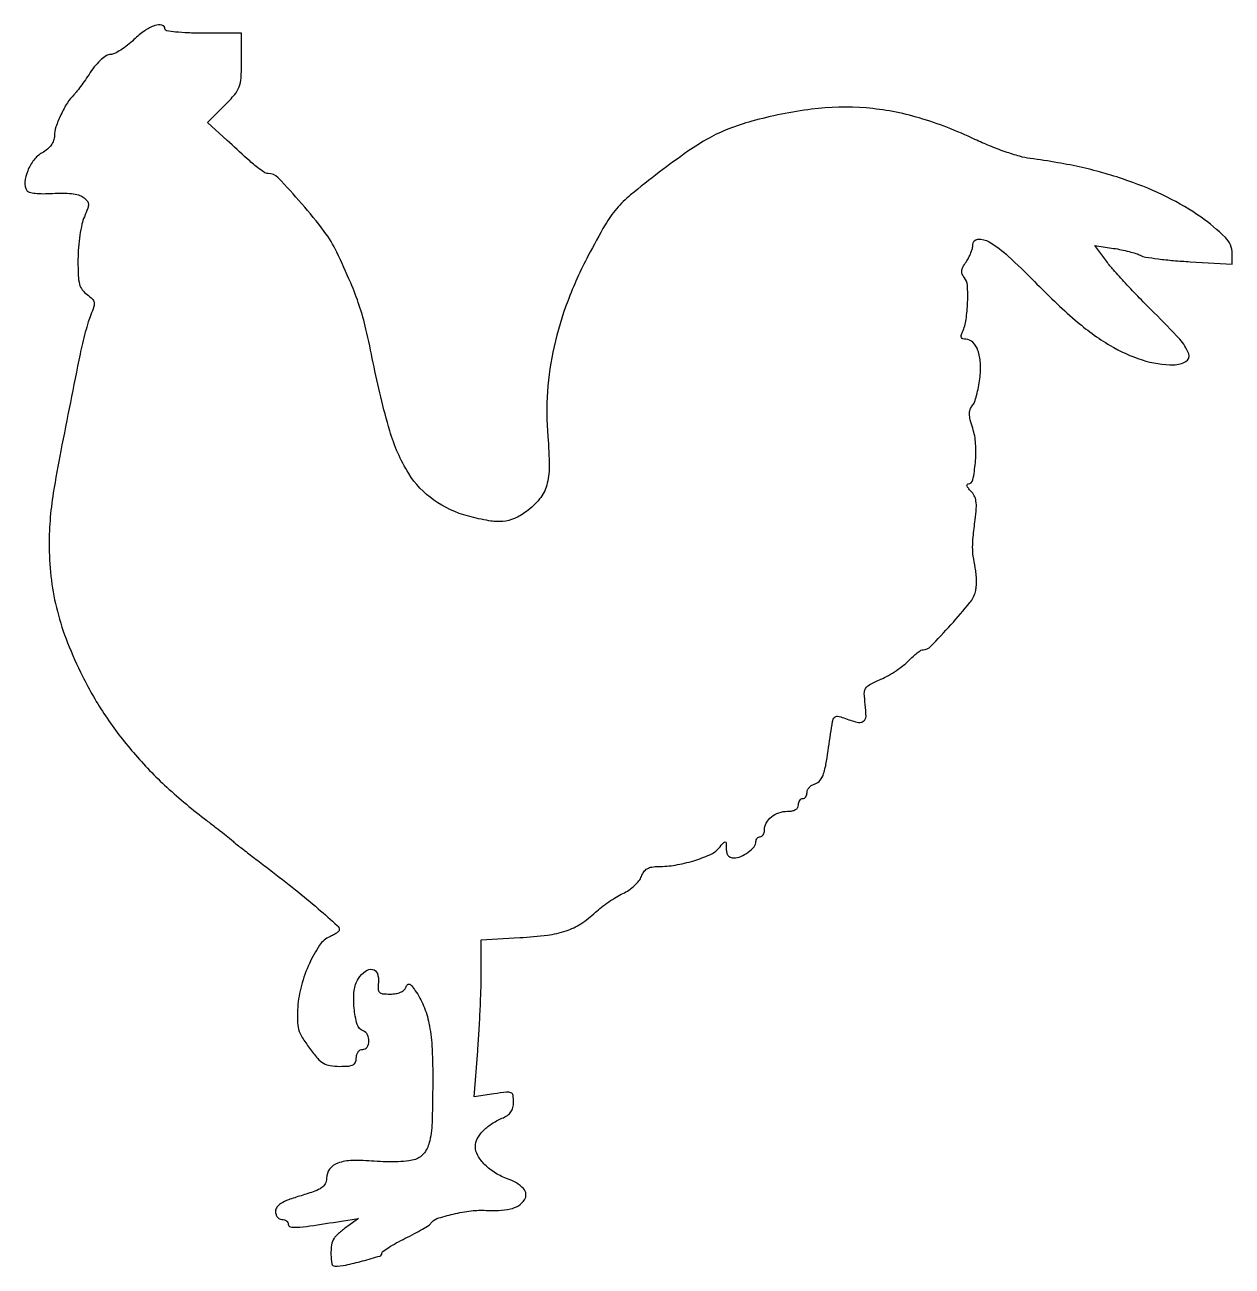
# Model space of a CAD drawing. Extents: x 0 to 284, y 0 to 292.
import ezdxf

# ---------------------------------------------------------------- set-up
doc = ezdxf.new("R2010")
doc.units = 0

msp = doc.modelspace()

# ---------------------------------------------------------------- linework, layer by layer
msp.add_lwpolyline([(25.702967, 288.5, -0.02421), (24.182795, 287.160316, -0.027172), (22.595649, 286.028125, -0.027944), (21.155985, 285.22392, -0.113877), (20.185567, 285, 0.139366), (19.224025, 284.726678, 0.044098), (18.017485, 283.82453, 0.037674), (16.716052, 282.469726, 0.025486), (15.438214, 280.75, -0.005683), (14.276122, 279.049344, -0.006538), (13.127764, 277.453936, -0.005927), (12.121835, 276.127438, -0.03724), (11.552213, 275.497443, 0.06438), (10.047265, 273.640119, 0.027794), (8.526439, 270.835096, 0.027305), (7.347367, 267.939121, 0.082525), (6.993677, 265.845708, -0.08342), (6.802848, 264.728323, -0.073238), (6.25376, 263.678292, -0.063861), (5.346347, 262.715089, -0.042641), (4.096282, 261.855397, 0.100444), (2.16982, 260.17453, 0.067004), (0.711796, 257.6242, 0.070767), (0.049803, 254.967935, 0.16562), (0.501378, 252.997771, 0.201143), (1.066066, 252.594436, 0.028528), (2.503496, 252.353304, 0.027678), (4.379753, 252.252221, 0.017329), (6.577994, 252.331772, -0.019131), (8.967589, 252.409629, -0.029531), (11.029383, 252.275978, -0.03459), (12.677616, 251.953982, -0.092586), (13.752257, 251.439203, -0.053891), (14.672508, 250.600535, -0.167447), (14.988945, 249.835624, -0.104573), (14.836764, 248.814548, -0.01472), (14.031115, 246.830803, 0.049623), (13.463265, 245.09431, 0.017235), (12.984869, 242.500939, 0.016926), (12.651251, 239.589797, 0.018901), (12.531378, 236.768139, 0.010289), (12.591511, 232.990186, 0.054853), (12.891492, 230.951373, 0.09801), (13.539057, 229.614496, 0.078574), (14.692197, 228.501921, -0.036855), (15.905479, 227.512032, -0.159905), (16.341421, 226.705721, -0.124259), (16.27092, 225.681555, -0.018677), (15.552572, 223.733783, 0.022519), (14.958181, 222.083171, 0.008114), (14.257872, 219.687424, 0.008029), (13.574451, 217.034244, 0.009445), (13.015301, 214.5, 0.000974), (8.491934, 191.75598, 0.009006), (6.730286, 181.870769, 0.020308), (5.961676, 175.372788, 0.021942), (5.749698, 169, 0.029034), (6.276769, 161.337443, 0.031805), (7.686082, 154.021948, 0.030263), (10.087071, 146.638824, 0.022158), (13.595537, 138.766112, 0.031087), (19.01476, 129.424978, 0.030735), (25.569267, 120.790375, 0.02928), (33.442032, 112.659831, 0.023322), (42.811913, 104.826371, -0.001864), (45.027537, 103.130063, -0.002679), (46.975999, 101.610014, -0.001425), (48.614369, 100.310101, -0.042063), (49, 99.945305, 0.044467), (49.404087, 99.566707, 0.000817), (51.715805, 97.763904, 0.00201), (54.424693, 95.67588, 0.001341), (57.543165, 93.305288, -0.006824), (63.701425, 88.516458, -0.00961), (69.049479, 84.068094, -0.004299), (73.529508, 80.125845, -0.21329), (74, 79.073084, -0.213209), (73.870494, 78.783184, -0.029147), (73.339062, 78.360193, -0.029302), (72.611802, 77.908886, -0.020846), (71.75, 77.487128, 0.143225), (69.360592, 75.482906, 0.040012), (66.960745, 71.175868, 0.039552), (65.075387, 65.99974, 0.050559), (64.221208, 61, 0.019664), (64.128202, 57.777798, 0.067116), (64.429636, 55.706257, 0.068938), (65.26433, 53.817836, 0.021519), (67.009329, 51.25, 0.018935), (68.906807, 48.892838, 0.078751), (70.30068, 47.723599, 0.097591), (71.831443, 47.171344, 0.037936), (74.08651, 47, 0.018127), (76.180675, 47.075946, 0.100322), (77.260814, 47.377763, 0.183192), (77.807454, 47.98129, 0.093676), (78, 49, -0.072314), (78.111864, 49.769411, -0.08892), (78.4375, 50.416667, -0.10214), (78.924246, 50.846791, -0.130775), (79.5, 51, 0.246924), (80.523916, 51.538492, 0.144337), (80.965183, 52.889148, 0.124947), (80.625844, 54.410022, 0.186172), (79.62547, 55.313479, -0.235682), (78.199949, 56.870078, -0.046723), (77.483194, 60.696396, -0.047842), (77.49891, 64.818503, -0.120736), (78.49185, 67.627905, -0.083631), (80.14504, 69.413499, -0.214713), (81.818786, 69.812472, -0.269285), (82.955161, 68.825626, -0.112168), (83.178434, 66.731445, 0.033244), (83.099513, 65.176916, 0.197177), (83.41373, 64.44416, 0.171664), (84.182565, 64.085652, 0.024083), (85.959819, 64, 0.0402), (87.267751, 64.105329, 0.058882), (88.376796, 64.422253, 0.071997), (89.199248, 64.914941, 0.130972), (89.655668, 65.545068, -0.07088), (90.035957, 66.228249, -0.322349), (90.446498, 66.3542, -0.142534), (90.973295, 65.986679, -0.015546), (91.874283, 64.795068, -0.056335), (93.837033, 61.234158, -0.048009), (95.085669, 57.128892, -0.035727), (95.765131, 51.845265, -0.014027), (95.973938, 44.5, -0.006755), (95.841551, 34.427129, -0.045241), (95.257219, 29.458768, -0.106007), (94.027684, 26.695991, -0.152523), (91.89239, 25.112332, -0.057058), (90.343725, 24.763685, -0.015911), (87.861463, 24.575611, -0.015838), (85.019246, 24.541137, -0.016025), (82.191714, 24.687147, 0.025931), (77.042169, 24.850906, 0.081635), (73.654067, 24.223978, 0.144381), (71.728902, 22.812464, 0.164295), (71, 20.654069, -0.115395), (70.706561, 19.399538, -0.129438), (69.893368, 18.466718, -0.064705), (68.252589, 17.639173, -0.011715), (65, 16.581222, 0.013387), (62.028156, 15.603592, 0.051721), (60.280313, 14.763734, 0.094921), (59.33422, 13.898892, 0.161626), (59, 12.891969, 0.077771), (59.113105, 12.169203, 0.090216), (59.440625, 11.555766, 0.10078), (59.927938, 11.14567, 0.125321), (60.5, 11, -0.074122), (61.073143, 10.914565, -0.088278), (61.559375, 10.666322, -0.100629), (61.884419, 10.297261, -0.131115), (62, 9.864076, 0.353057), (62.485808, 9.261834, 0.067983), (63.986783, 9.145342, 0.02211), (67.037296, 9.459167, 0.00207), (74.5, 10.59368), (78.5, 11.218735), (76, 9.417332, 0.012416), (74.989028, 8.650023, 0.012459), (74.018561, 7.834314, 0.012362), (73.208473, 7.081738, 0.047656), (72.765313, 6.557964, 0.117251), (72.169448, 5.037698, 0.042121), (72.038634, 2.700772, 0.040327), (72.272603, 0.560467, 0.359741), (72.950779, 0, 0.052378), (75.510926, 0.268928, 0.014147), (79.48166, 1.230594, 0.00637), (83.540504, 2.391785, 0.331226), (84, 3.009315, -0.242242), (84.229619, 3.45545, -0.012337), (85.621313, 4.398333, -0.017421), (87.404313, 5.457347, -0.011527), (89.519365, 6.553276, 0.007998), (91.671619, 7.649281, 0.010938), (93.571006, 8.708928, 0.007927), (95.113238, 9.647298, 0.114182), (95.561587, 10.09965, -0.177941), (96.949374, 11.187939, -0.02087), (100.801875, 12.258703, -0.025946), (105.018262, 13.015003, -0.047618), (108.50298, 13.121114, 0.063811), (114.281004, 13.484022, 0.193926), (117.525458, 15.578619, 0.362681), (117.309094, 18.229984, 0.116498), (113.706537, 20.496479, -0.054052), (110.73773, 21.885494, -0.059885), (108.246519, 23.839935, -0.067863), (106.564565, 26.050548, -0.129439), (106, 28.194823, -0.123118), (106.437972, 29.946528, -0.067535), (107.739452, 31.750906, -0.057443), (109.737908, 33.421575, -0.043848), (112.25, 34.774099, 0.046064), (113.537384, 35.474597, 0.089289), (114.376845, 36.286139, 0.096129), (114.84317, 37.296176, 0.060289), (115, 38.592105, 0.042497), (114.866268, 40.162694, 0.257115), (114.374539, 40.779284, 0.127877), (113.337381, 40.925319, 0.00859), (110.34454, 40.528958), (105.689079, 39.830829), (106.544804, 50.665414, 0.00479), (106.871101, 55.37057, 0.003597), (107.143294, 60.553904, 0.003636), (107.328859, 65.434894, 0.008338), (107.380562, 69.113833), (107.360595, 76.727665), (116.430297, 77.269948, 0.016656), (122.959719, 77.879129, 0.04913), (127.349482, 78.881615, 0.063113), (130.818385, 80.551975, 0.044165), (134.241857, 83.225928, -0.022988), (135.636168, 84.41325, -0.014367), (137.368584, 85.678217, -0.014413), (139.151194, 86.82872, -0.025317), (140.695919, 87.659994, 0.039881), (142.089724, 88.463198, 0.034703), (143.408825, 89.512313, 0.03627), (144.470517, 90.636028, 0.080472), (145.058305, 91.653354, -0.062764), (145.652671, 92.771216, -0.106236), (146.428943, 93.487272, -0.09337), (147.50551, 93.876825, -0.040269), (149.032429, 94, 0.042628), (153.02309, 94.340849, 0.031156), (157.353331, 95.367093, 0.030753), (161.156365, 96.783302, 0.10804), (163.25, 98.320125, -0.004964), (164.448432, 99.653187, -0.235148), (164.777391, 99.77953, -0.375994), (164.97374, 99.571412, -0.009256), (165, 98.15301, 0.060696), (165.11228, 97.231473, 0.112298), (165.449511, 96.561199, 0.12959), (166.003887, 96.162698, 0.096215), (166.75, 96.031803, 0.095608), (168.419486, 96.385563, 0.057721), (170.185485, 97.384454, 0.059798), (171.563044, 98.666565, 0.177277), (172, 99.860243, -0.086463), (172.075826, 100.295455, -0.094072), (172.29375, 100.665196, -0.100251), (172.618535, 100.912501, -0.113217), (173, 101, 0.154765), (173.381386, 101.120948, 0.09778), (173.70625, 101.461607, 0.080164), (173.925485, 101.97055, 0.061768), (174, 102.571429, -0.126451), (174.4254, 104.226609, -0.096137), (175.62919, 105.670924, -0.087855), (177.397639, 106.657882, -0.083638), (179.428571, 107, 0.044719), (180.51151, 107.097051, 0.087552), (181.321429, 107.395833, 0.12005), (181.818697, 107.875162, 0.142149), (182, 108.5, -0.064853), (182.074694, 109.073457, -0.082425), (182.29375, 109.559375, -0.098894), (182.618646, 109.884432, -0.148195), (183, 110, 0.141874), (183.38134, 110.110427, 0.099744), (183.70625, 110.42083, 0.084602), (183.925123, 110.885024, 0.068054), (184, 111.432612, -0.117485), (184.141196, 112.02523, -0.070679), (184.556687, 112.62108, -0.064477), (185.170572, 113.12979, -0.064056), (185.895105, 113.466708, 0.150539), (187.100625, 114.302407, 0.091053), (187.91597, 115.852646, 0.036423), (188.596975, 118.764151, 0.00455), (189.553433, 125.185743, -0.009242), (190.018449, 128.118708, -0.13011), (190.463167, 129.07702, -0.269816), (191.19359, 129.344028, -0.04671), (192.669008, 128.935743, 0.025678), (195.775792, 127.933782, 0.207858), (197.222703, 128.15135, 0.254066), (197.877163, 129.310288, 0.037466), (197.714376, 132.092816, -0.021468), (197.479987, 134.678471, -0.150441), (197.790987, 135.890533, -0.135658), (198.743491, 136.780225, -0.016295), (201.359667, 138.040949, 0.02497), (203.141012, 138.937761, 0.018255), (205.02608, 140.100877, 0.01853), (206.734878, 141.337386, 0.038307), (207.951273, 142.448133, -0.018736), (208.940657, 143.425207, -0.0235), (209.930993, 144.250389, -0.022661), (210.805333, 144.851609, -0.140172), (211.324247, 145, 0.203677), (213.075584, 145.744291, 0.008313), (217.854194, 150.86909, 0.01146), (222.324141, 156.059972, 0.110974), (223.624172, 158.638717, 0.04326), (223.808247, 159.783438, 0.020616), (223.855627, 161.275381, 0.02026), (223.776907, 162.848651, 0.027095), (223.570859, 164.2628, -0.014947), (223.102741, 167.006787, -0.034616), (222.956935, 169.090052, -0.02654), (223.08233, 171.481004, -0.005827), (223.563282, 175.568757, 0.015865), (223.821542, 178.221622, 0.054054), (223.747577, 179.953442, 0.081205), (223.336735, 181.22402, 0.077808), (222.538386, 182.318757, -0.028457), (221.961458, 182.965379, -0.073084), (221.647741, 183.506135, -0.186069), (221.643729, 183.844621, -0.313372), (221.867299, 184, 0.355351), (223.009546, 184.929123, 0.030057), (223.597436, 188.956106, 0.035381), (223.661251, 193.470732, 0.065638), (222.978719, 197.064482, -0.018007), (222.401188, 199.052208, -0.057339), (222.219188, 200.420872, -0.086429), (222.381489, 201.461077, -0.091634), (222.885218, 202.361696, 0.085824), (223.380296, 203.223375, 0.019852), (223.893465, 204.822262, 0.019929), (224.343725, 206.736501, 0.018322), (224.655002, 208.734846, 0.040833), (224.78921, 212.433833, 0.074271), (224.208499, 215.39544, 0.108863), (223.015217, 217.30399, 0.201451), (221.357827, 218, -0.072926), (220.675836, 218.100002, -0.217532), (220.329405, 218.403588, -0.169775), (220.283884, 218.928628, -0.042902), (220.570383, 219.75, 0.068953), (221.411688, 222.635767, 0.027845), (221.782439, 226.729884, 0.024096), (221.728984, 230.675456, 0.15907), (221.011669, 232.485939, -0.073518), (220.51421, 233.304738, -0.127551), (220.399592, 234.087217, -0.09607), (220.675435, 234.979452, -0.029914), (221.413207, 236.179548, 0.032431), (222.020603, 237.178797, 0.027237), (222.53388, 238.307268, 0.028117), (222.889055, 239.392866, 0.065085), (223, 240.241558, -0.395535), (224.214328, 241.53645, -0.151611), (226.842266, 240.902426, -0.050504), (231.347445, 237.557978, -0.015092), (237.5, 231.595695, 0.020683), (247.075154, 222.522003, 0.04455), (255.289237, 216.556685, 0.057955), (262.823803, 213.162144, 0.076656), (270.25, 212.005577, 0.132707), (273.117991, 212.775854, 0.36644), (273.768274, 214.602263, 0.096191), (271.66702, 218.012385, 0.012182), (265.633055, 224.255198, -0.005662), (262.226043, 227.689382, -0.005712), (258.907716, 231.189955, -0.005583), (256.086749, 234.303811, -0.022928), (254.487613, 236.285075), (251.709117, 240.070149), (256.104558, 239.397974, -0.013306), (257.924763, 239.069836, -0.012589), (259.759124, 238.640052, -0.012651), (261.362649, 238.177874, -0.042367), (262.373311, 237.761722, 0.078699), (263.604124, 237.356279, 0.008368), (266.597614, 236.920973, 0.010158), (270.204131, 236.532307, 0.007998), (274.123311, 236.253409), (284, 235.709173), (284, 238.111511, 0.200346), (282.394136, 241.95838, 0.04207), (276.677209, 246.732727, 0.038633), (268.720197, 251.44286, 0.030595), (259.495446, 255.300454, 0.013829), (254.14814, 256.997153, 0.014026), (248.740308, 258.386908, 0.013184), (242.96373, 259.540619, 0.009653), (236.5, 260.52715, -0.036757), (234.033047, 261.041711, -0.013309), (230.61875, 262.119357, -0.013116), (226.929551, 263.502, -0.01523), (223.5, 265.014112, 0.038921), (210.402813, 270.062704, 0.052291), (197.913013, 272.408171, 0.051674), (185.093128, 272.124624, 0.0368), (171, 269.283414, 0.024084), (165.582762, 267.48423, 0.033863), (160.969023, 265.331762, 0.027172), (155.99907, 262.225881, 0.009722), (149.255077, 257.284689, 0.008385), (142.522069, 251.966453, 0.044975), (139.186138, 248.697907, 0.04626), (136.529798, 244.923508, 0.009186), (132.549317, 237.679237, 0.030196), (127.708734, 226.94636, 0.035791), (124.509474, 216.294073, 0.037339), (122.957078, 205.70516, 0.039037), (123.032045, 195.161575, -0.018868), (123.369538, 188.048892, -0.071994), (122.777528, 183.659283, -0.102271), (121.10065, 180.451089, -0.062506), (117.994261, 177.495766, -0.05356), (115.169878, 175.846161, -0.085308), (112.467168, 175.152028, -0.065173), (109.192925, 175.3125, -0.020278), (104.377382, 176.387754, -0.08851), (96.231178, 180.190974, -0.100838), (90.331243, 186.442819, -0.068523), (85.867381, 196.475851, -0.021457), (81.965031, 212.5, 0.008294), (80.258, 220.409502, 0.02217), (78.700656, 225.961384, 0.022514), (76.671887, 231.305338, 0.008787), (73.412025, 238.5, 0.051357), (70.442056, 243.392081, 0.017366), (65.176221, 249.864413, 0.010654), (59.580264, 256.005214, 0.205439), (57.261327, 257, -0.145091), (56.296973, 257.285856, -0.025721), (54.755106, 258.404807, -0.014211), (52.32206, 260.48605, -0.002167), (47.608832, 264.792917), (43.021434, 269.021434), (47.010717, 273.010717, 0.019287), (49.396782, 275.588325, 0.086422), (50.443132, 277.350473, 0.077348), (50.889426, 279.454279, 0.013663), (51, 283.5), (51, 290), (42, 290, -0.009164), (38.360273, 290.066717, -0.018502), (35.5, 290.277778, -0.014491), (33.35519, 290.579235, -0.365646), (33, 291, 0.348882), (32.293032, 291.889867, 0.140451), (30.636235, 291.805307, 0.069975), (28.22169, 290.579426, 0.040338)], format="xyb", close=True)

doc.saveas('drawing.dxf')
